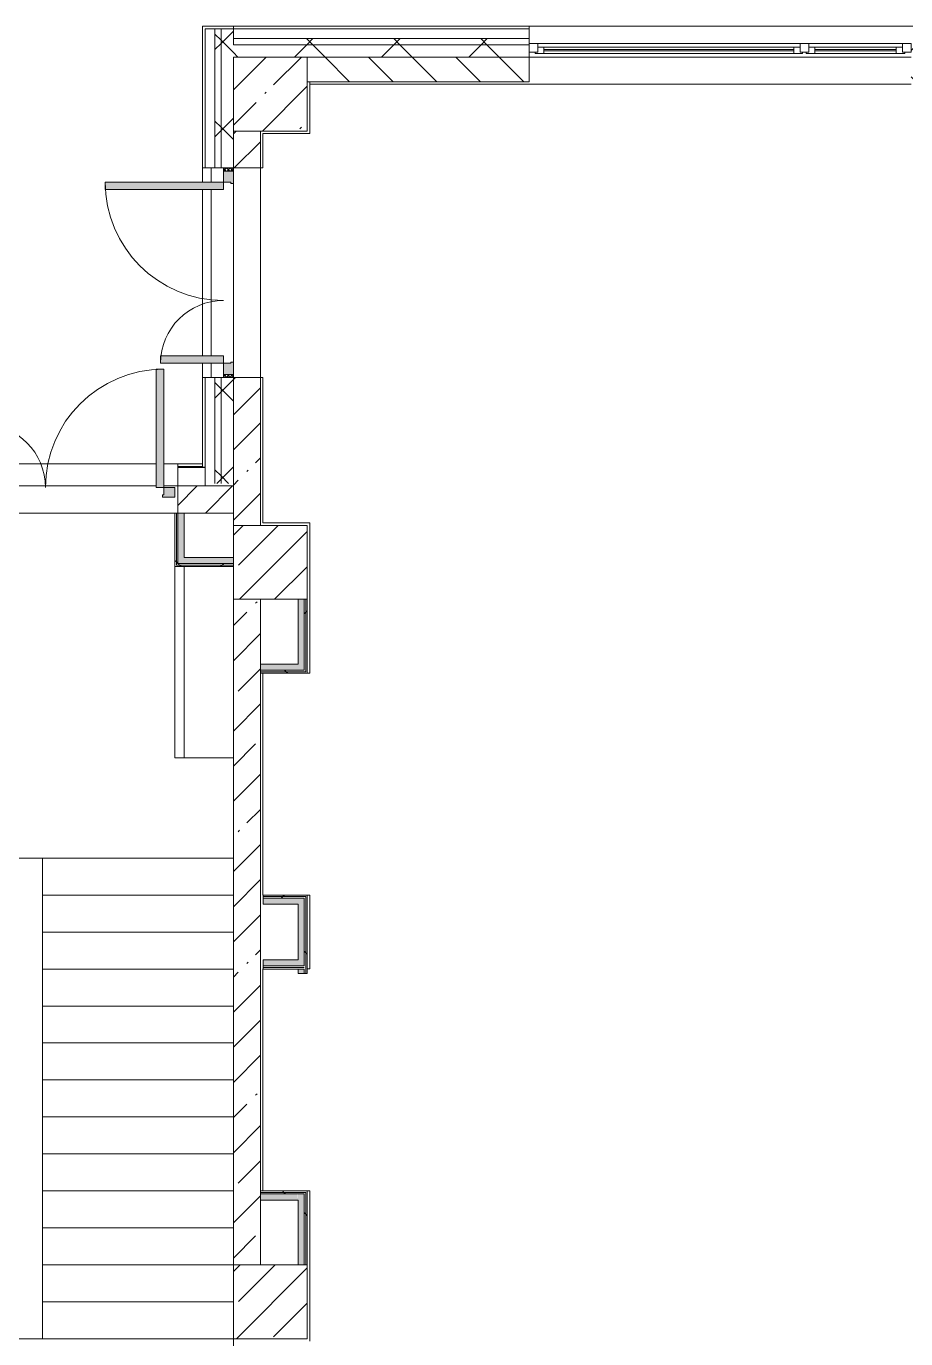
# Model space of a CAD drawing. Header units: millimetres. Extents: x 1322 to 199238, y -8553 to 29000.
# Drawn here: x 112707 to 119845, y 16700 to 27350 of the extents above; entities that cross this region are included whole.
import ezdxf

# ---------------------------------------------------------------- set-up
doc = ezdxf.new("R2010")
doc.units = ezdxf.units.MM
for name, color, linetype, lineweight, true_color in [('A-DOOR-5', 7, 'Continuous', 5, 0xe2e2e2), ('A-DOOR-6', 7, 'Continuous', 5, 0xaaaaaa), ('A-DOOR-FRAM-4', 7, 'Continuous', 5, 0xaaaaaa), ('A-FLOR-2', 7, 'Continuous', 5, 0xaaaaaa), ('I-WALL-1', 7, 'Continuous', 5, 0xe7e7e7), ('I-WALL-2', 7, 'Continuous', 9, 0xe7e7e7)]:
    doc.layers.add(name, color=color, linetype=linetype, lineweight=lineweight, true_color=true_color)
for name, color, linetype, lineweight in [('A-GLAZ-3', 7, 'Continuous', 5), ('A-WALL', 7, 'Continuous', 9), ('A-WALL-4', 7, 'Continuous', 5), ('I-WALL-3', 7, 'Continuous', 5), ('S-COLS-1', 7, 'Continuous', 5), ('S-STRS-MBND-1', 7, 'Continuous', 5)]:
    doc.layers.add(name, color=color, linetype=linetype, lineweight=lineweight)
pattern_1 = [(45, (72227.77, 0), (-353.5534, 353.5534), []), (135, (72227.77, 0), (-353.5534, -353.5534), [])]
pattern_2 = [(45, (72227.77, 0), (-285.123, 285.123), []), (45, (72512.9, 0), (-285.123, 285.123), [504.031, -100.806, 16.764, -84.042])]
pattern_3 = [(45, (72227.8, 0), (-530.33, 530.33), []), (135, (72227.8, 0), (-530.33, -530.33), [])]

# ---------------------------------------------------------------- blocks, each defined once
blk = doc.blocks.new('BSC_Колонна _Прямоугольная - 600х600-V143-1_10_3_птичка')
at = {"layer": 'S-COLS-1'}
h = blk.add_hatch(dxfattribs=at)
h.set_pattern_fill('FP_75', color=256, style=0, pattern_type=2)
h.set_pattern_definition([(45, (-42460, -26800), (-285.123, 285.123), []), (45, (-42174.88, -26800), (-285.123, 285.123), [504.031, -100.806, 16.764, -84.042])])
h.paths.add_polyline_path([(-60, -300), (300, -300), (300, 300), (-300, 300), (-300, -300), (-80, -300)])
for p, q in [((300, 300), (-300, 300)), ((-300, 300), (-300, -300)), ((300, -300), (300, 300)), ((-300, -300), (300, -300))]:
    blk.add_line(p, q, dxfattribs=at)
blk = doc.blocks.new('BSC_Колонна _Прямоугольная - 600х600-V153-1_10_3_птичка')
at = {"layer": 'S-COLS-1'}
h = blk.add_hatch(dxfattribs=at)
h.set_pattern_fill('FP_86', color=256, style=0, pattern_type=2)
h.set_pattern_definition([(45, (-42460, -17000), (-285.123, 285.123), []), (45, (-42174.88, -17000), (-285.123, 285.123), [504.031, -100.806, 16.764, -84.042])])
h.paths.add_polyline_path([(-60, -300), (300, -300), (300, 300), (-300, 300), (-300, -300)])
for p, q in [((300, 300), (-300, 300)), ((-300, 300), (-300, -300)), ((300, -300), (300, 300)), ((-300, -300), (300, -300))]:
    blk.add_line(p, q, dxfattribs=at)
blk = doc.blocks.new('BSC_Колонна _Прямоугольная - 600х600-V154-1_10_3_птичка')
at = {"layer": 'S-COLS-1'}
h = blk.add_hatch(dxfattribs=at)
h.set_pattern_fill('FP_87', color=256, style=0, pattern_type=2)
h.set_pattern_definition([(45, (-42460, -23000), (-285.123, 285.123), []), (45, (-42174.88, -23000), (-285.123, 285.123), [504.031, -100.806, 16.764, -84.042])])
h.paths.add_polyline_path([(300, -300), (300, 300), (-300, 300), (-300, -300), (93, -300)])
for p, q in [((300, 300), (-300, 300)), ((-300, 300), (-300, -300)), ((300, -300), (300, 300)), ((-300, -300), (300, -300))]:
    blk.add_line(p, q, dxfattribs=at)
blk = doc.blocks.new('110_Дверь_СКБ_2Ст_Наружная - ДН-1_л__ Двухстворчатая 1350 х3200 _ЛК_ в свету с верхним остеклением 2-22448815-1_10_3_птичка')
at = {"layer": 'A-DOOR-5'}
for points in [[(754.5, -91), (754.5, 869), (694.5, 869), (694.5, -91)], [(-655.5, -91), (-655.5, 419), (-715.5, 419), (-715.5, -91)]]:
    blk.add_hatch(color=256, dxfattribs=at).paths.add_polyline_path(points)
h = blk.add_hatch(color=256, dxfattribs=at)
h.paths.add_polyline_path([(844.5, -171), (844.5, -91), (754.5, -91), (754.5, -151), (744.5, -151), (744.5, -171), (782.2, -171)])
h.paths.add_polyline_path([(-715.5, -171), (-705.5, -171), (-705.5, -151), (-715.5, -151), (-715.5, -91), (-805.5, -91), (-805.5, -171)])
at = {"layer": 'A-DOOR-6'}
for p, q in [((754.5, 869), (694.5, 869)), ((694.5, 869), (694.5, -91)), ((754.5, -91), (754.5, 869)), ((-715.5, 419), (-715.5, -91)), ((-655.5, 419), (-715.5, 419)), ((-655.5, -91), (-655.5, 419)), ((-715.5, -91), (-655.5, -91)), ((694.5, -91), (754.5, -91))]:
    blk.add_line(p, q, dxfattribs=at)
for centre, radius, start, end in [((754.5, -91), 960, 90, 180), ((-715.5, -91), 510, 0, 90)]:
    blk.add_arc(centre, radius, start, end, dxfattribs=at)
at = {"layer": 'A-DOOR-FRAM-4'}
for p, q in [((-715.5, -91), (-805.5, -91)), ((-805.5, -91), (-805.5, -171)), ((-715.5, -151), (-715.5, -91)), ((754.5, -91), (754.5, -151)), ((844.5, -91), (754.5, -91)), ((844.5, -171), (844.5, -91)), ((-805.5, -171), (-705.5, -171)), ((-705.5, -151), (-715.5, -151)), ((-705.5, -171), (-705.5, -151)), ((754.5, -151), (744.5, -151)), ((744.5, -151), (744.5, -171)), ((744.5, -171), (844.5, -171))]:
    blk.add_line(p, q, dxfattribs=at)
blk = doc.blocks.new('120_Окно_СКБ_2Ст - 120_Окно_СКБ_2Ст 3100х2500 _мал_створка слева_-22273855-1_10_3_птичка')
at = {"layer": 'A-GLAZ-3'}
for p, q in [((-1550, -75), (-1550, -5)), ((-1550, -5), (-1480, -5)), ((1550, -5), (-1550, -5)), ((-1480, -75), (-1550, -75)), ((-1550, -75), (-1500, -75)), ((-1480, -75), (-1500, -75)), ((-1500, -75), (-1500, -85)), ((-1500, -85), (670, -85)), ((670, -85), (-1500, -85)), ((-1480, -5), (-1480, -75)), ((650, -35), (-1480, -35)), ((-1480, -35), (-1480, -75)), ((-1430, -85), (-1430, -35)), ((-1430, -55), (600, -55)), ((600, -65), (-1430, -65)), ((600, -85), (600, -35)), ((650, -75), (650, -5)), ((650, -5), (720, -5)), ((650, -75), (650, -35)), ((720, -75), (650, -75)), ((670, -75), (650, -75)), ((670, -75), (700, -75)), ((670, -85), (670, -75)), ((720, -75), (700, -75)), ((700, -75), (700, -85)), ((700, -85), (1500, -85)), ((1500, -85), (700, -85)), ((720, -5), (720, -75)), ((1480, -35), (720, -35)), ((720, -35), (720, -75)), ((770, -85), (770, -35)), ((770, -55), (1430, -55)), ((1430, -65), (770, -65)), ((1430, -85), (1430, -35)), ((1480, -75), (1480, -5)), ((1480, -5), (1550, -5)), ((1480, -75), (1480, -35)), ((1550, -75), (1480, -75)), ((1500, -75), (1480, -75)), ((1500, -75), (1550, -75)), ((1500, -85), (1500, -75)), ((1550, -5), (1550, -75))]:
    blk.add_line(p, q, dxfattribs=at)
blk = doc.blocks.new('110_Дверь_СКБ_2Ст_Наружная - ДН-1_л__ Двухстворчатая 1350 х3200 _ЛК_ в свету с верхним остеклением EI30-23529464-1_10_3_птичка')
at = {"layer": 'A-DOOR-5'}
for points in [[(694.5, 105), (694.5, -45), (754.5, -45), (754.5, 915), (694.5, 915), (694.5, 125)], [(-715.5, -25), (-715.5, -45), (-655.5, -45), (-655.5, 465), (-715.5, 465), (-715.5, 12.4)]]:
    blk.add_hatch(color=256, dxfattribs=at).paths.add_polyline_path(points)
h = blk.add_hatch(color=256, dxfattribs=at)
h.paths.add_polyline_path([(-805.5, -125), (-705.5, -125), (-705.5, -105), (-715.5, -105), (-715.5, -45), (-805.5, -45)])
h.paths.add_polyline_path([(744.5, -125), (844.5, -125), (844.5, -45), (754.5, -45), (754.5, -105), (744.5, -105)])
at = {"layer": 'A-DOOR-6'}
h = blk.add_hatch(dxfattribs=at)
h.set_pattern_fill('FP_158', color=256, style=0, pattern_type=2)
h.set_pattern_definition([(135, (1451.41, 189.685), (-14.14214, -14.14214), []), (225, (1451.41, 189.685), (14.14214, -14.14214), [])])
h.paths.add_polyline_path([(844.5, -125), (869.5, -125), (869.5, -45), (844.5, -45), (844.5, -105)])
at = {"layer": 'A-DOOR-FRAM-4'}
h = blk.add_hatch(dxfattribs=at)
h.set_pattern_fill('FP_159', color=256, style=0, pattern_type=2)
h.set_pattern_definition([(45, (-671.384, 189.685), (-14.1421, 14.1421), []), (135, (-671.384, 189.685), (-14.1421, -14.1421), [])])
h.paths.add_polyline_path([(-830.5, -45), (-830.5, -125), (-805.5, -125), (-805.5, -45)])
at = {"layer": 'A-DOOR-6'}
for p, q in [((754.5, 915), (694.5, 915)), ((694.5, 915), (694.5, -45)), ((754.5, -45), (754.5, 915)), ((-715.5, 465), (-715.5, -45)), ((-655.5, 465), (-715.5, 465)), ((-655.5, -45), (-655.5, 465)), ((-715.5, -45), (-655.5, -45)), ((694.5, -45), (754.5, -45))]:
    blk.add_line(p, q, dxfattribs=at)
for centre, radius, start, end in [((754.5, -45), 960, 90, 180), ((-715.5, -45), 510, 0, 90)]:
    blk.add_arc(centre, radius, start, end, dxfattribs=at)
at = {"layer": 'A-DOOR-FRAM-4'}
for p, q in [((-805.5, -45), (-830.5, -45)), ((-830.5, -45), (-830.5, -125)), ((-715.5, -45), (-805.5, -45)), ((-805.5, -45), (-805.5, -125)), ((-805.5, -125), (-805.5, -45)), ((-715.5, -105), (-715.5, -45)), ((-705.5, -105), (-715.5, -105)), ((-705.5, -125), (-705.5, -105)), ((754.5, -105), (744.5, -105)), ((744.5, -105), (744.5, -125)), ((754.5, -45), (754.5, -105)), ((844.5, -45), (754.5, -45)), ((844.5, -125), (844.5, -45)), ((869.5, -45), (844.5, -45)), ((844.5, -45), (844.5, -125)), ((869.5, -125), (869.5, -45)), ((-830.5, -125), (-805.5, -125)), ((-805.5, -125), (-705.5, -125)), ((744.5, -125), (844.5, -125)), ((844.5, -125), (869.5, -125))]:
    blk.add_line(p, q, dxfattribs=at)
blk = doc.blocks.new('Зашивка приборов отопления6 - Зашивка приборов отопления-33276534-1_10_3_птичка')
at = {"layer": 'A-WALL-4'}
for p, q in [((75235, 535), (73685, 535)), ((73685, 535), (73685, 460)), ((73685, 460), (73685, 60)), ((75235, 460), (73685, 460)), ((73685, 460), (73685, 60)), ((73685, 460), (75235, 460))]:
    blk.add_line(p, q, dxfattribs=at)

msp = doc.modelspace()

# ---------------------------------------------------------------- hatches: boundary and pattern name
at = {"layer": 'A-WALL-4'}
h = msp.add_hatch(dxfattribs=at)
h.set_pattern_fill('FP_56', color=256, style=0, pattern_type=2)
h.set_pattern_definition(pattern_1)
h.paths.add_polyline_path([(114237.8, 23639.7), (114287.8, 23641.9), (114287.8, 24500), (114237.8, 24500), (114237.8, 23640.3)])
h.paths.add_polyline_path([(114287.8, 26200), (114287.8, 27330), (114237.8, 27330), (114237.8, 26200), (114277.8, 26200)])
h = msp.add_hatch(dxfattribs=at)
h.set_pattern_fill('FP_56', color=256, style=0, pattern_type=2)
h.set_pattern_definition(pattern_1)
h.paths.add_polyline_path([(114287.8, 23639.7), (114387.8, 23641.9), (114387.8, 24500), (114287.8, 24500), (114287.8, 23640.3)])
h.paths.add_polyline_path([(114307.8, 26200), (114387.8, 26200), (114387.8, 27330), (114287.8, 27330), (114287.8, 26200)])
h = msp.add_hatch(dxfattribs=at)
h.set_pattern_fill('FP_56', color=256, style=0, pattern_type=2)
h.set_pattern_definition(pattern_1)
h.paths.add_polyline_path([(155652.9, 27200), (157197.8, 27200), (157197.8, 27250), (152577.8, 27250), (152577.8, 27200), (155452.9, 27200)])
h.paths.add_polyline_path([(143037.8, 27200), (143037.8, 27250), (140437.8, 27250), (140437.8, 27200), (142537.8, 27200)])
h.paths.add_polyline_path([(138987.8, 27200), (139337.8, 27200), (139337.8, 27250), (138387.8, 27250), (138387.8, 27200)])
h.paths.add_polyline_path([(145137.8, 27200), (146477.8, 27200), (146477.8, 27250), (145137.8, 27250), (145137.8, 27210)])
h.paths.add_polyline_path([(149477.8, 27200), (149477.8, 27250), (148577.8, 27250), (148577.8, 27200), (148977.8, 27200)])
h.paths.add_polyline_path([(129932.8, 27200), (129932.8, 27250), (129087.8, 27250), (129087.8, 27200)])
h.paths.add_polyline_path([(132449, 27200), (133287.8, 27200), (133287.8, 27250), (132232.8, 27250), (132232.8, 27200)])
h.paths.add_polyline_path([(120987.8, 27200), (120987.8, 27250), (119887.8, 27250), (119887.8, 27200), (120387.8, 27200)])
h.paths.add_polyline_path([(126987.8, 27200), (126987.8, 27250), (126087.8, 27250), (126087.8, 27200), (126869.5, 27200)])
h.paths.add_polyline_path([(123987.8, 27200), (123987.8, 27250), (123087.8, 27250), (123087.8, 27200)])
h.paths.add_polyline_path([(116787.8, 27200), (116787.8, 27250), (114387.8, 27250), (114387.8, 27200), (115710.3, 27200)])
h = msp.add_hatch(dxfattribs=at)
h.set_pattern_fill('FP_56', color=256, style=0, pattern_type=2)
h.set_pattern_definition(pattern_1)
h.paths.add_polyline_path([(114987.8, 27100), (116787.8, 27100), (116787.8, 27200), (114387.8, 27200), (114387.8, 27100)])
h.paths.add_polyline_path([(132987.8, 27100), (133287.8, 27100), (133287.8, 27200), (132232.8, 27200), (132232.8, 27100), (132449, 27100)])
h.paths.add_polyline_path([(156327.8, 27100), (157197.8, 27100), (157193.2, 27200), (152577.8, 27198.1), (152577.8, 27100), (155652.9, 27100)])
h.paths.add_polyline_path([(123627.8, 27100), (123987.8, 27100), (123987.8, 27200), (123087.8, 27200), (123087.8, 27100)])
h.paths.add_polyline_path([(126087.8, 27100), (126987.8, 27100), (126987.8, 27200), (126087.8, 27200), (126087.8, 27140)])
h.paths.add_polyline_path([(120087.8, 27100), (120987.8, 27100), (120987.8, 27200), (119887.8, 27200), (119887.8, 27100)])
h.paths.add_polyline_path([(139337.8, 27100), (139337.8, 27102), (139305.8, 27102), (139305.8, 27110), (139337.8, 27110), (139337.8, 27200), (138387.8, 27200), (138387.8, 27100), (139305.8, 27100)])
h.paths.add_polyline_path([(129932.8, 27100), (129932.8, 27200), (129087.8, 27200), (129087.8, 27100), (129577.8, 27100)])
h.paths.add_polyline_path([(148977.8, 27100), (149477.8, 27100), (149477.8, 27200), (148577.8, 27200), (148577.8, 27100)])
h.paths.add_polyline_path([(140469.8, 27100), (143037.8, 27100), (143037.8, 27200), (140437.8, 27200), (140437.8, 27110), (140469.8, 27110), (140469.8, 27102), (140437.8, 27100)])
h.paths.add_polyline_path([(145767.8, 27100), (146477.8, 27100), (146477.8, 27200), (145137.8, 27200), (145137.8, 27100)])
h = msp.add_hatch(dxfattribs=at)
h.set_pattern_fill('FP_67', color=256, style=0, pattern_type=2)
h.set_pattern_definition([(135, (72227.77, 0), (-176.7767, -176.7767), [])])
h.paths.add_polyline_path([(120387.8, 26900), (120387.8, 27100), (119887.8, 27100), (119887.8, 26900), (120359.9, 26900)])
h.paths.add_polyline_path([(114987.8, 26900), (116787.8, 26900), (116787.8, 27100), (114987.8, 27100), (114987.8, 27061.4)])
h.paths.add_polyline_path([(123627.8, 26900), (123987.8, 26900), (123987.8, 27100), (123087.8, 27100), (123087.8, 26900), (123569.6, 26900)])
h.paths.add_polyline_path([(126087.8, 26900), (126387.8, 26900), (126387.8, 27100), (126087.8, 27100), (126087.8, 26969.4)])
h.paths.add_polyline_path([(152877.8, 26900), (152877.8, 27100), (152577.8, 27100), (152577.8, 26900)])
h.paths.add_polyline_path([(133287.8, 26900), (133287.8, 27100), (132987.8, 27100), (132987.8, 26900)])
h.paths.add_polyline_path([(148977.8, 26900), (148977.8, 27100), (148577.8, 27100), (148577.8, 26900), (148656, 26900)])
h.paths.add_polyline_path([(139287.8, 26900), (139287.8, 27100), (138987.8, 27100), (138987.8, 26900)])
h.paths.add_polyline_path([(132232.8, 26900), (132387.8, 26900), (132387.8, 27100), (132232.8, 27100), (132232.8, 26936.5)])
h.paths.add_polyline_path([(140433.8, 26900), (142537.8, 26900), (142537.8, 27100), (140433.8, 27100), (140433.8, 27091.3)])
h.paths.add_polyline_path([(146477.8, 26900), (146477.8, 27100), (146267.8, 27100), (146267.8, 26900)])
h.paths.add_polyline_path([(145767.8, 26900), (145767.8, 27100), (145137.8, 27100), (145137.8, 26900)])
h.paths.add_polyline_path([(129087.8, 26900), (129932.8, 26900), (129932.8, 27100), (129087.8, 27100), (129087.8, 27091.3)])
h = msp.add_hatch(dxfattribs=at)
h.set_pattern_fill('FP_56', color=256, style=0, pattern_type=2)
h.set_pattern_definition(pattern_1)
h.paths.add_polyline_path([(110767.3, 23620), (111137.8, 23620), (111137.8, 23769.7), (110717.8, 23769.7), (110720.1, 23620)])
h.paths.add_polyline_path([(112037.8, 23620), (112237.8, 23620), (112237.8, 23769.7), (112037.8, 23769.7), (112037.8, 23627.7)])
h.paths.add_polyline_path([(113937.8, 23620), (114157.8, 23620), (114157.8, 23769.7), (113937.8, 23769.7), (113937.8, 23640.3)])
at = {"layer": 'I-WALL-1'}
for points in [[(114912.8, 22125), (114962.8, 22125), (114962.8, 22700), (114912.8, 22700), (114912.8, 22175)], [(114627.8, 22125), (114912.8, 22125), (114912.8, 22175), (114607.8, 22175), (114607.8, 22125)], [(114628.8, 20225), (114912.8, 20225), (114912.8, 20275), (114628.8, 20275)], [(114912.8, 19725), (114912.8, 19775), (114628.8, 19775), (114628.8, 19725)], [(114912.8, 17825), (114908, 17875), (114607.8, 17875), (114607.8, 17825)], [(114912.8, 17300), (114962.8, 17300), (114962.8, 17875), (114912.8, 17875), (114912.8, 17825)]]:
    msp.add_hatch(color=256, dxfattribs=at).paths.add_polyline_path(points)
h = msp.add_hatch(color=256, dxfattribs=at)
h.paths.add_polyline_path([(114912.8, 19662.5), (114962.8, 19662.5), (114962.8, 19700), (114912.8, 19700)])
h.paths.add_polyline_path([(114962.8, 19725), (114962.8, 20275), (114912.8, 20275), (114912.8, 19725), (114953.4, 19725)])
at = {"layer": 'I-WALL-2'}
for points in [[(113987.8, 22990), (113987.8, 23400), (113937.8, 23400), (113937.8, 22990)], [(114281.4, 22990), (114387.8, 22990), (114387.8, 23040), (113987.8, 23040), (113987.8, 22990), (114236.4, 22990)]]:
    msp.add_hatch(color=256, dxfattribs=at).paths.add_polyline_path(points)
at = {"layer": 'I-WALL-3'}
h = msp.add_hatch(dxfattribs=at)
h.set_pattern_fill('FP_36', color=256, style=0, pattern_type=2)
h.set_pattern_definition(pattern_2)
h.paths.add_polyline_path([(114501.4, 23300), (114607.8, 23300), (114607.8, 24500), (114387.8, 24500), (114387.8, 23300)])
h.paths.add_polyline_path([(114387.8, 26200), (114607.8, 26200), (114607.8, 26500), (114387.8, 26500)])
h = msp.add_hatch(dxfattribs=at)
h.set_pattern_fill('FP_36', color=256, style=0, pattern_type=2)
h.set_pattern_definition(pattern_2)
h.paths.add_polyline_path([(112237.8, 23400), (112237.8, 23620), (112037.8, 23619.7), (112037.8, 23400)])
h.paths.add_polyline_path([(113987.8, 23400), (114387.8, 23400), (114382.7, 23620), (113937.8, 23619.7), (113937.8, 23400)])
h.paths.add_polyline_path([(110987.8, 23400), (111137.8, 23400), (111137.8, 23620), (110767.8, 23619.7), (110767.8, 23420.3), (110987.8, 23420.3)])
h = msp.add_hatch(dxfattribs=at)
h.set_pattern_fill('FP_172', color=256, style=0, pattern_type=2)
h.set_pattern_definition(pattern_3)
h.paths.add_polyline_path([(113925.3, 22965), (113925.3, 23400), (113912.8, 23400), (113912.8, 22965)])
h = msp.add_hatch(dxfattribs=at)
h.set_pattern_fill('FP_172', color=256, style=0, pattern_type=2)
h.set_pattern_definition(pattern_3)
h.paths.add_polyline_path([(113925.3, 22977.5), (113937.8, 22977.5), (113937.8, 23400), (113925.3, 23400), (113925.3, 23040)])
h = msp.add_hatch(dxfattribs=at)
h.set_pattern_fill('FP_172', color=256, style=0, pattern_type=2)
h.set_pattern_definition(pattern_3)
h.paths.add_polyline_path([(114290.6, 22965), (114387.8, 22965), (114387.8, 22977.5), (113925.3, 22975), (113925.3, 22965), (114288.5, 22965)])
h = msp.add_hatch(dxfattribs=at)
h.set_pattern_fill('FP_172', color=256, style=0, pattern_type=2)
h.set_pattern_definition(pattern_3)
h.paths.add_polyline_path([(114387.8, 22977.5), (114387.8, 22990), (113937.8, 22990), (113937.8, 22977.5), (114286, 22977.5)])
h = msp.add_hatch(dxfattribs=at)
h.set_pattern_fill('FP_36', color=256, style=0, pattern_type=2)
h.set_pattern_definition(pattern_2)
h.paths.add_polyline_path([(114387.8, 17300), (114607.8, 17300), (114607.8, 22700), (114387.8, 22700), (114387.8, 17892.8)])
h = msp.add_hatch(dxfattribs=at)
h.set_pattern_fill('FP_172', color=256, style=0, pattern_type=2)
h.set_pattern_definition(pattern_3)
h.paths.add_polyline_path([(114975.3, 22112.5), (114975.3, 22700), (114962.8, 22700), (114962.8, 22112.5)])
h = msp.add_hatch(dxfattribs=at)
h.set_pattern_fill('FP_172', color=256, style=0, pattern_type=2)
h.set_pattern_definition(pattern_3)
h.paths.add_polyline_path([(114987.8, 22100), (114987.8, 22700), (114975.3, 22700), (114975.3, 22100)])
h = msp.add_hatch(dxfattribs=at)
h.set_pattern_fill('FP_172', color=256, style=0, pattern_type=2)
h.set_pattern_definition(pattern_3)
h.paths.add_polyline_path([(114962.5, 22112.5), (114962.8, 22112.5), (114962.8, 22125), (114607.8, 22125), (114607.8, 22112.5), (114912.8, 22112.5)])
h = msp.add_hatch(dxfattribs=at)
h.set_pattern_fill('FP_172', color=256, style=0, pattern_type=2)
h.set_pattern_definition(pattern_3)
h.paths.add_polyline_path([(114627.8, 22100), (114975.3, 22100), (114975.3, 22112.5), (114607.8, 22112.5), (114607.8, 22100)])
h = msp.add_hatch(dxfattribs=at)
h.set_pattern_fill('FP_172', color=256, style=0, pattern_type=2)
h.set_pattern_definition(pattern_3)
h.paths.add_polyline_path([(114975.3, 20287.5), (114975.3, 20300), (114628.8, 20300), (114628.8, 20287.5), (114962.8, 20287.5)])
h = msp.add_hatch(dxfattribs=at)
h.set_pattern_fill('FP_172', color=256, style=0, pattern_type=2)
h.set_pattern_definition(pattern_3)
h.paths.add_polyline_path([(114962.8, 20275), (114962.8, 20287.5), (114628.8, 20287.5), (114628.8, 20275), (114951.6, 20275)])
h = msp.add_hatch(dxfattribs=at)
h.set_pattern_fill('FP_172', color=256, style=0, pattern_type=2)
h.set_pattern_definition(pattern_3)
h.paths.add_polyline_path([(114975.3, 19662.5), (114975.3, 20287.5), (114962.8, 20287.5), (114962.8, 19662.5)])
h = msp.add_hatch(dxfattribs=at)
h.set_pattern_fill('FP_172', color=256, style=0, pattern_type=2)
h.set_pattern_definition(pattern_3)
h.paths.add_polyline_path([(114987.8, 19662.5), (114987.8, 20300), (114975.3, 20300), (114975.3, 19662.5)])
h = msp.add_hatch(dxfattribs=at)
h.set_pattern_fill('FP_172', color=256, style=0, pattern_type=2)
h.set_pattern_definition(pattern_3)
h.paths.add_polyline_path([(114975.3, 17887.5), (114975.3, 17900), (114607.8, 17900), (114607.8, 17887.5), (114962.8, 17887.5)])
h = msp.add_hatch(dxfattribs=at)
h.set_pattern_fill('FP_172', color=256, style=0, pattern_type=2)
h.set_pattern_definition(pattern_3)
h.paths.add_polyline_path([(114975.3, 17300), (114987.8, 17300), (114987.8, 17900), (114975.3, 17900), (114975.3, 17825)])
h = msp.add_hatch(dxfattribs=at)
h.set_pattern_fill('FP_172', color=256, style=0, pattern_type=2)
h.set_pattern_definition(pattern_3)
h.paths.add_polyline_path([(114962.8, 17875), (114962.5, 17887.5), (114607.8, 17887.5), (114607.8, 17875), (114912.8, 17875)])
h = msp.add_hatch(dxfattribs=at)
h.set_pattern_fill('FP_172', color=256, style=0, pattern_type=2)
h.set_pattern_definition(pattern_3)
h.paths.add_polyline_path([(114975.3, 17300), (114975.3, 17887.5), (114962.8, 17887.5), (114962.8, 17300)])

# ---------------------------------------------------------------- linework, layer by layer
at = {"layer": 'A-FLOR-2'}
for p, q in [((115007.8, 26880), (115007.8, 26480)), ((115007.8, 26480), (114627.8, 26480)), ((114627.8, 26480), (114627.8, 26200)), ((114137.8, 26200), (114137.8, 26085)), ((114627.8, 26200), (114607.8, 26200)), ((114137.8, 26025), (114137.8, 24675)), ((114137.8, 24615), (114137.8, 24500)), ((114607.8, 24500), (114627.8, 24500)), ((114627.8, 24500), (114627.8, 23320)), ((114627.8, 23320), (115007.8, 23320)), ((115007.8, 23320), (115007.8, 22100)), ((114627.8, 22100), (114627.8, 20300.5)), ((115007.8, 22100), (114987.8, 22100)), ((114627.8, 20300.5), (115007.8, 20300.5)), ((115007.8, 20300.5), (115007.8, 19700.5)), ((114627.8, 19700.5), (114627.8, 17900)), ((115007.8, 19700.5), (114987, 19700.5)), ((114987.8, 17900), (115007.8, 17900)), ((115007.8, 17900), (115007.8, 16680))]:
    msp.add_line(p, q, dxfattribs=at)
at = {"layer": 'A-WALL'}
for p, q in [((114157.8, 27330), (114387.8, 27330)), ((114157.8, 27330), (114157.8, 26200)), ((114237.8, 27330), (114237.8, 26200)), ((114287.8, 27330), (114287.8, 26200)), ((114387.8, 27350), (114387.8, 27200)), ((116787.8, 27330), (114387.8, 27330)), ((116787.8, 27250), (114387.8, 27250)), ((116787.8, 27200), (114387.8, 27200)), ((116787.8, 27100), (114987.8, 27100)), ((114987.8, 27100), (116787.8, 27100)), ((114387.8, 26200), (114387.8, 26500)), ((114157.8, 24500), (114157.8, 23639.7)), ((114237.8, 24500), (114237.8, 23639.7)), ((114287.8, 24500), (114287.8, 23639.7)), ((114387.8, 23639.7), (114387.8, 24500)), ((114157.8, 23772.7), (113937.8, 23772.7)), ((114157.8, 23769.7), (113937.8, 23769.7)), ((114137.8, 23772.7), (114137.8, 23777.7)), ((113937.8, 23620), (114137.8, 23620)), ((114137.8, 23620), (114137.8, 23619.7)), ((114137.8, 23619.7), (114157.8, 23619.7)), ((113925.3, 22977.5), (113925.3, 23400)), ((113987.8, 23400), (113937.8, 23400)), ((113937.8, 22990), (113937.8, 23400)), ((114387.8, 22977.5), (113925.3, 22977.5)), ((114387.8, 22990), (113937.8, 22990)), ((114962.8, 22125), (114962.8, 22700)), ((114975.3, 22112.5), (114975.3, 22700)), ((114607.8, 22175), (114607.8, 22100)), ((114607.8, 22125), (114962.8, 22125)), ((114607.8, 22112.5), (114975.3, 22112.5)), ((114975.3, 20287.5), (114628.8, 20287.5)), ((114962.8, 20275), (114628.8, 20275)), ((114962.8, 19725), (114962.8, 20275)), ((114975.3, 19662.5), (114975.3, 20287.5)), ((114628.8, 19725), (114962.8, 19725)), ((114628.8, 19712.5), (114962.8, 19712.5)), ((114962.8, 19700), (114912.8, 19700)), ((114962.8, 19662.5), (114962.8, 19700)), ((114607.8, 17900), (114607.8, 17825)), ((114975.3, 17887.5), (114607.8, 17887.5)), ((114962.8, 17875), (114607.8, 17875)), ((114962.8, 17300), (114962.8, 17875)), ((114975.3, 17300), (114975.3, 17887.5))]:
    msp.add_line(p, q, dxfattribs=at)
at = {"layer": 'A-WALL-4'}
for p, q in [((114387.8, 27350), (114137.8, 27350)), ((114137.8, 27350), (114137.8, 26200)), ((114387.8, 27350), (139337.8, 27350)), ((116787.8, 27100), (116787.8, 27350)), ((116787.8, 26900), (116787.8, 27100)), ((119887.8, 27100), (116787.8, 27100)), ((114987.8, 26900), (116787.8, 26900)), ((114137.8, 26200), (114307.8, 26200)), ((114207.8, 26085), (114207.8, 26200)), ((114207.8, 24675), (114207.8, 26025)), ((114387.8, 26075), (114387.8, 24625)), ((114207.8, 24500), (114207.8, 24615)), ((114307.8, 24500), (114137.8, 24500)), ((114137.8, 24500), (114137.8, 23777.7)), ((112412.8, 23799.7), (113762.8, 23799.7)), ((113822.8, 23799.7), (114138.4, 23799.7)), ((113937.8, 23799.7), (113937.8, 23620)), ((114137.8, 23777.7), (113937.8, 23777.7)), ((113762.8, 23619.7), (112412.8, 23619.7)), ((113937.8, 23619.7), (113822.8, 23619.7)), ((114157.8, 23639.7), (114157.8, 23619.7)), ((114157.8, 23619.7), (114387.8, 23619.7))]:
    msp.add_line(p, q, dxfattribs=at)
at = {"layer": 'I-WALL-3'}
for p, q in [((116787.8, 27100), (119887.8, 27100)), ((115007.8, 26900), (115007.8, 26880)), ((119888.4, 26880), (115007.8, 26880)), ((114607.8, 26500), (114607.8, 23300)), ((114387.8, 26200), (114607.8, 26200)), ((114607.8, 24500), (114387.8, 24500)), ((112412.8, 23620), (113762.8, 23620)), ((113822.8, 23620), (113937.8, 23620)), ((113937.8, 23620), (113937.8, 23400)), ((114387.8, 23620), (114137.8, 23620)), ((114387.8, 23639.7), (114387.8, 23300)), ((113937.8, 23400), (110767.8, 23400)), ((113912.8, 23400), (113912.8, 22965)), ((113987.8, 23400), (114387.8, 23400)), ((113987.8, 23040), (113987.8, 23400)), ((114387.8, 23040), (113987.8, 23040)), ((113912.8, 22965), (114387.8, 22965)), ((114387.8, 22700), (114387.8, 17300)), ((114607.8, 22175), (114607.8, 22700)), ((114912.8, 22700), (114912.8, 22175)), ((114987.8, 22100), (114987.8, 22700)), ((114912.8, 22175), (114607.8, 22175)), ((114607.8, 17900), (114607.8, 22100)), ((114607.8, 22100), (114987.8, 22100)), ((114987.8, 20300), (114628.8, 20300)), ((114628.8, 20300), (114628.8, 20225)), ((114987.8, 19662.5), (114987.8, 20300)), ((114628.8, 20225), (114912.8, 20225)), ((114912.8, 20225), (114912.8, 19775)), ((114912.8, 19775), (114628.8, 19775)), ((114628.8, 19775), (114628.8, 19700)), ((114628.8, 19700), (114912.8, 19700)), ((114912.8, 19700), (114912.8, 19662.5)), ((114912.8, 19662.5), (114987.8, 19662.5)), ((114987.8, 17900), (114607.8, 17900)), ((114987.8, 17300), (114987.8, 17900)), ((114607.8, 17300), (114607.8, 17825)), ((114607.8, 17825), (114912.8, 17825)), ((114912.8, 17825), (114912.8, 17300))]:
    msp.add_line(p, q, dxfattribs=at)
at = {"layer": 'S-STRS-MBND-1'}
for p, q in [((114387.8, 23400), (110987.8, 23400)), ((114387.8, 20600), (114387.8, 23400)), ((110987.8, 20600), (112837.8, 20600)), ((112837.8, 20600), (114387.8, 20600)), ((112837.8, 16700), (112837.8, 20600)), ((112837.8, 20600), (114387.8, 20600)), ((114387.8, 16700), (114387.8, 20600)), ((112837.8, 20300), (114387.8, 20300)), ((112837.8, 20300), (114387.8, 20300)), ((112837.8, 20000), (114387.8, 20000)), ((112837.8, 20000), (114387.8, 20000)), ((112837.8, 19700), (114387.8, 19700)), ((112837.8, 19700), (114387.8, 19700)), ((112837.8, 19400), (114387.8, 19400)), ((112837.8, 19400), (114387.8, 19400)), ((112837.8, 19100), (114387.8, 19100)), ((112837.8, 19100), (114387.8, 19100)), ((112837.8, 18800), (114387.8, 18800)), ((112837.8, 18800), (114387.8, 18800)), ((112837.8, 18500), (114387.8, 18500)), ((112837.8, 18500), (114387.8, 18500)), ((112837.8, 18200), (114387.8, 18200)), ((112837.8, 18200), (114387.8, 18200)), ((112837.8, 17900), (114387.8, 17900)), ((112837.8, 17900), (114387.8, 17900)), ((112837.8, 17600), (114387.8, 17600)), ((112837.8, 17600), (114387.8, 17600)), ((112837.8, 17300), (114387.8, 17300)), ((112837.8, 17300), (114387.8, 17300)), ((112837.8, 17000), (114387.8, 17000)), ((112837.8, 17000), (114387.8, 17000)), ((112837.8, 16700), (112537.8, 16700)), ((112837.8, 16700), (114387.8, 16700)), ((112837.8, 16700), (114387.8, 16700)), ((114387.8, 15200), (114387.8, 16700))]:
    msp.add_line(p, q, dxfattribs=at)

# ---------------------------------------------------------------- block references
at = {"layer": 'A-DOOR-6', "rotation": 89.9999999999999}
msp.add_blockref('110_Дверь_СКБ_2Ст_Наружная - ДН-1_л__ Двухстворчатая 1350 х3200 _ЛК_ в свету с верхним остеклением EI30-23529464-1_10_3_птичка', (114262.8, 25330.5), dxfattribs=at)
at = {"layer": 'A-DOOR-6'}
msp.add_blockref('110_Дверь_СКБ_2Ст_Наружная - ДН-1_л__ Двухстворчатая 1350 х3200 _ЛК_ в свету с верхним остеклением 2-22448815-1_10_3_птичка', (113068.3, 23698.7), dxfattribs=at)
at = {"layer": 'A-GLAZ-3'}
msp.add_blockref('120_Окно_СКБ_2Ст - 120_Окно_СКБ_2Ст 3100х2500 _мал_створка слева_-22273855-1_10_3_птичка', (118337.8, 27215), dxfattribs=at)
at = {"layer": 'A-WALL-4', "rotation": 89.9999999999998}
msp.add_blockref('Зашивка приборов отопления6 - Зашивка приборов отопления-33276534-1_10_3_птичка', (114447.8, -52270), dxfattribs=at)
at = {"layer": 'S-COLS-1'}
for name, p in [('BSC_Колонна _Прямоугольная - 600х600-V143-1_10_3_птичка', (114687.8, 26800)), ('BSC_Колонна _Прямоугольная - 600х600-V154-1_10_3_птичка', (114687.8, 23000)), ('BSC_Колонна _Прямоугольная - 600х600-V153-1_10_3_птичка', (114687.8, 17000))]:
    msp.add_blockref(name, p, dxfattribs=at)

doc.saveas('drawing.dxf')
